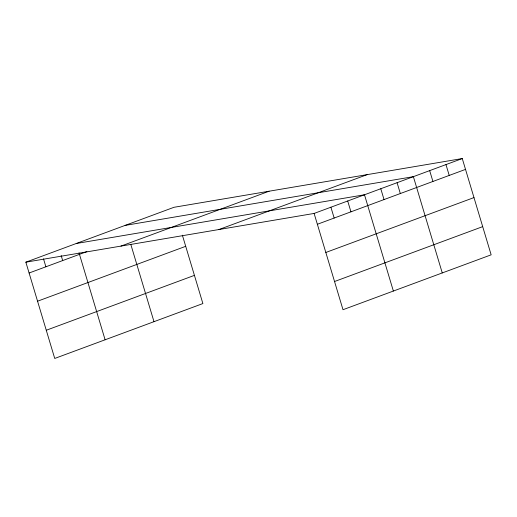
<?xml version="1.0" encoding="UTF-8"?>
<svg xmlns="http://www.w3.org/2000/svg" width="517" height="517" viewBox="0 0 517 517"><rect width="100%" height="100%" fill="white"/><g stroke="black" fill="none" stroke-linecap="round" stroke-linejoin="round"><path stroke-width="0.78" d="M25.85 262.177L173.996 207.291L462.269 158.551L491.15 254.823L343.004 309.709L314.116 213.437L25.85 262.177L54.731 358.449L202.884 303.563L182.372 235.19M29.101 273.008L86.882 251.605M120.978 246.092L269.124 191.206M218.988 229.522L367.141 174.636M37.56 301.204L185.706 246.318M314.116 213.437L462.269 158.551M317.367 224.275L465.52 169.389M46.271 330.253L194.424 275.367M325.826 252.47L473.979 197.584M334.544 281.513L482.691 226.633M125.108 225.399L413.38 176.665L442.261 272.937M76.219 243.513L364.491 194.78L393.372 291.052M445.971 164.593L449.221 175.425M429.672 170.629L432.923 181.467M397.082 182.701L400.332 193.539M380.783 188.737L384.034 199.575M347.702 200.997L350.953 211.834M330.906 207.22L334.163 218.051M130.807 244.399L153.995 321.677M79.036 252.903L105.106 339.785M61.161 255.514L62.68 260.568M43.506 258.843L45.89 266.791"/></g></svg>
